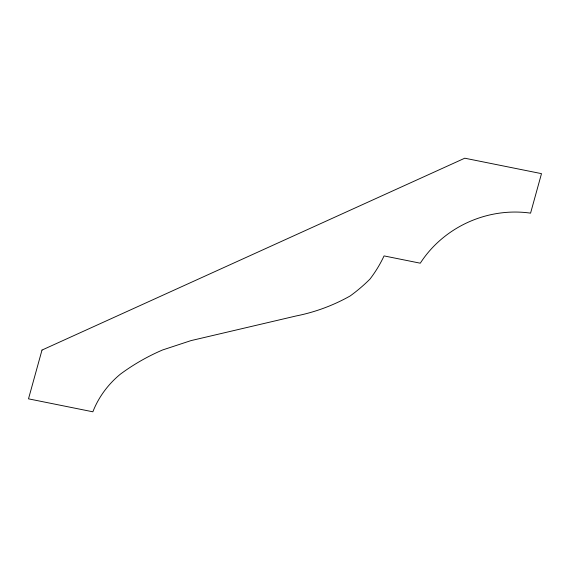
<?xml version="1.0" encoding="UTF-8"?>
<svg xmlns="http://www.w3.org/2000/svg" width="570" height="570" viewBox="0 0 570 570"><rect width="100%" height="100%" fill="white"/><g stroke="black" fill="none" stroke-linecap="round" stroke-linejoin="round"><path stroke-width="0.85" d="M41.995 350.073L28.5 398.843L92.86 411.797A91.67 84.994 -22 0 1 120.398 374.148A195.788 181.531 -22 0 1 162.536 349.987L190.964 340.618L296.222 315.937A169.29 156.964 -22 0 0 350.187 295.944A155.802 144.459 -22 0 0 369.987 279.072A125.649 116.501 -22 0 0 384.052 255.909L420.282 263.197A106.562 98.802 -22 0 1 530.57 213.144L541.5 173.643L464.771 158.203L41.995 350.073"/></g></svg>
